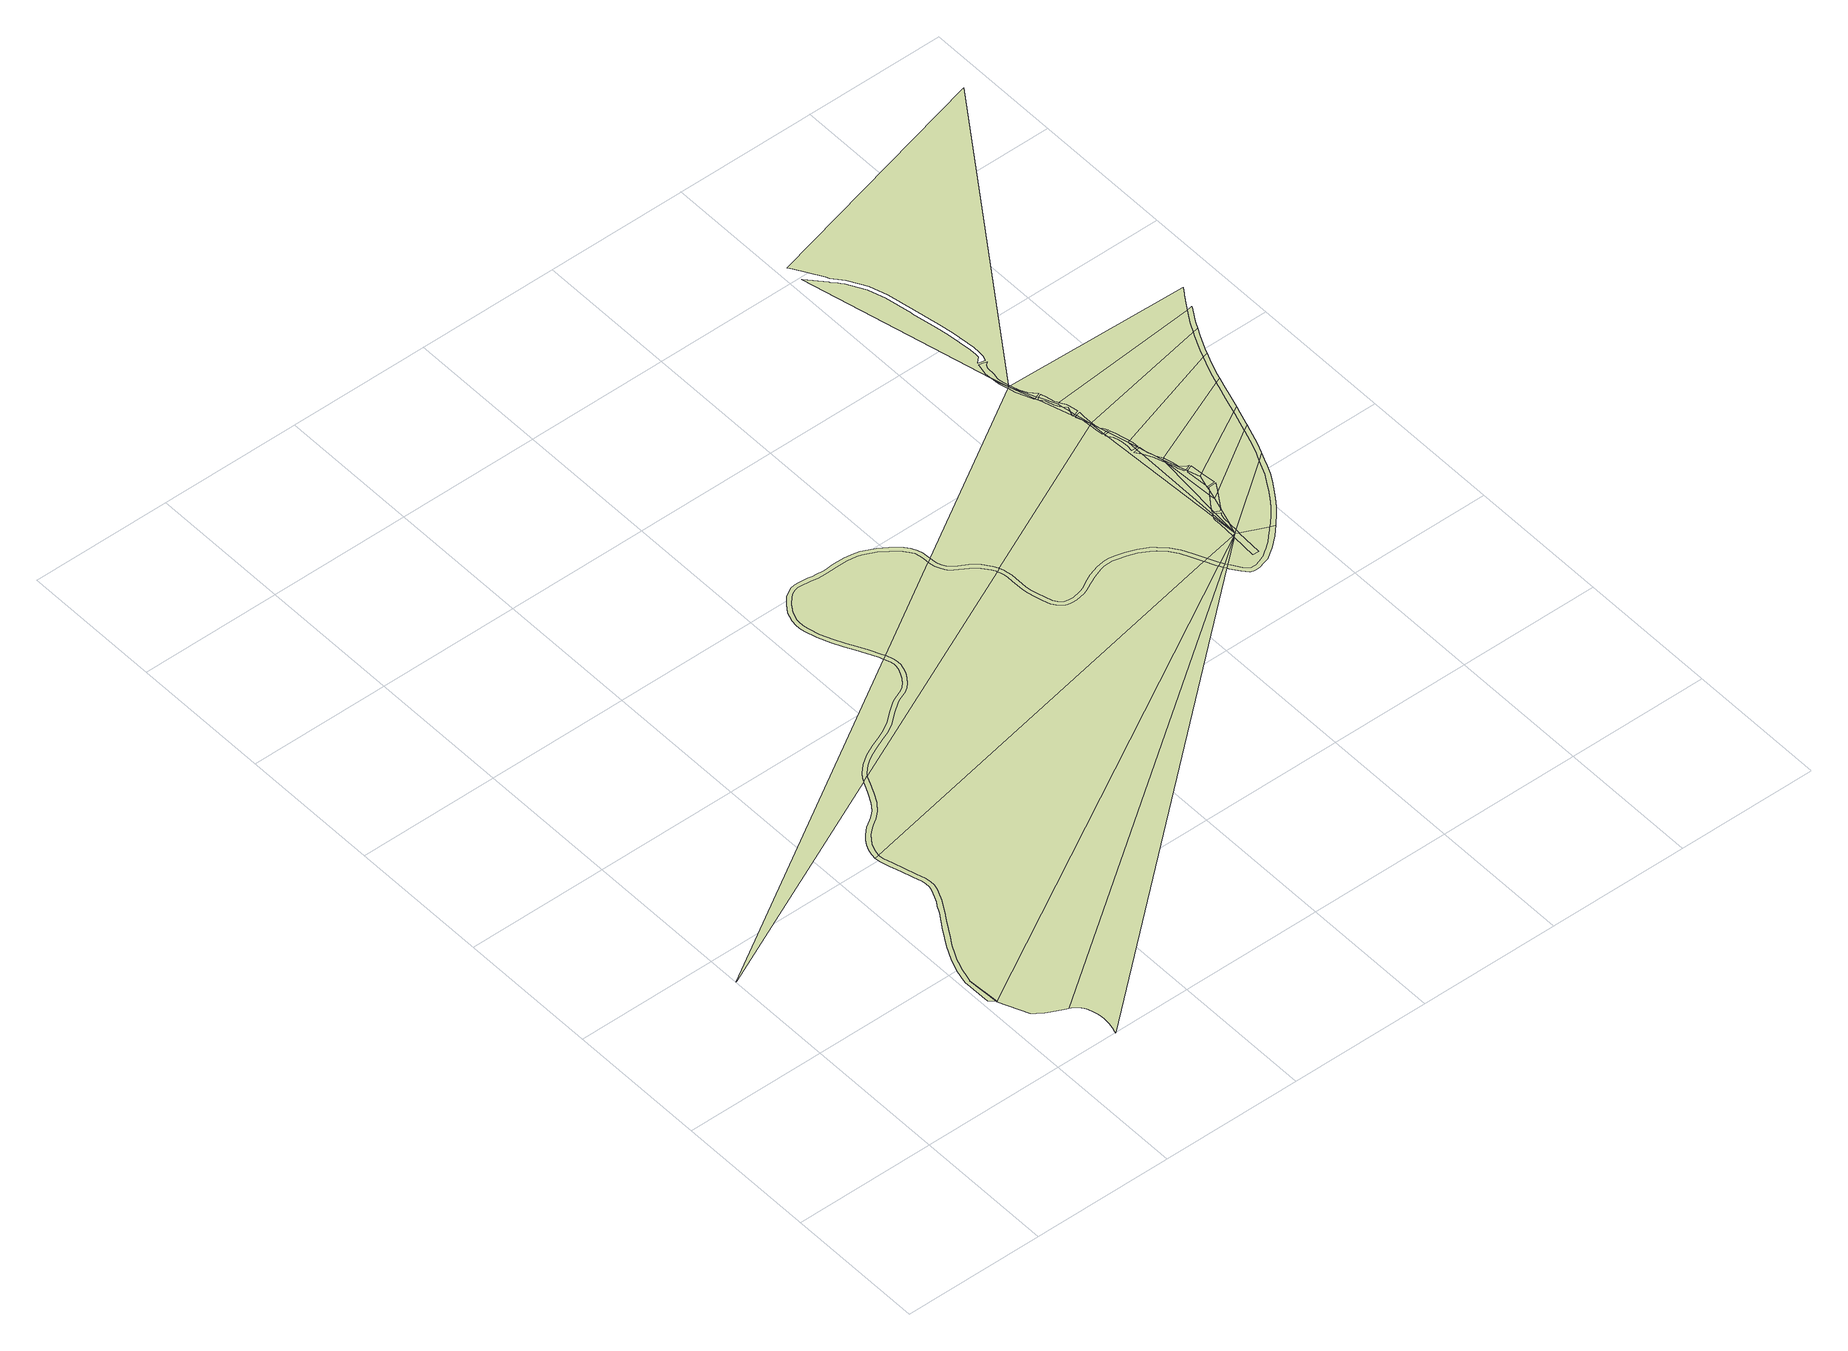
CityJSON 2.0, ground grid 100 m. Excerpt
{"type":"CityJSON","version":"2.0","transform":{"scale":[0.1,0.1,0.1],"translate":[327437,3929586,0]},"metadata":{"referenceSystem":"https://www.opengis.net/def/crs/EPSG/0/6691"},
"CityObjects":{
"landuse1":{"type":"LandUse","attributes":{"class":"203","LandUseDetailAttribute.orgLandUse":"10400","LandUseDetailAttribute.prefecture":"14","LandUseDetailAttribute.city":"14150","LandUseDetailAttribute.note":"都道府県","LandUseDetailAttribute.surveyYear":2015},"geometry":[{"type":"MultiSurface","lod":"1","boundaries":[[[0,1,2,3]]]}]},
"landuse2":{"type":"LandUse","attributes":{"class":"215","LandUseDetailAttribute.orgLandUse":"30308","LandUseDetailAttribute.prefecture":"14","LandUseDetailAttribute.city":"14150","LandUseDetailAttribute.note":"都道府県","LandUseDetailAttribute.surveyYear":2015},"geometry":[{"type":"MultiSurface","lod":"1","boundaries":[[[4,5,6,7,8,9,10,11,12,13,14,15,16,17,18,19,20,21,22,23,24,25,26,27,28,29,30,31,32,33,34,35,36,37,38,39,40,41,42,43,44,45,46,47,48,49,50,51,52,1,0]]]}]},
"landuse3":{"type":"LandUse","attributes":{"class":"203","LandUseDetailAttribute.orgLandUse":"10400","LandUseDetailAttribute.prefecture":"14","LandUseDetailAttribute.city":"14150","LandUseDetailAttribute.note":"都道府県","LandUseDetailAttribute.surveyYear":2015},"geometry":[{"type":"MultiSurface","lod":"1","boundaries":[[[53,54,55,56,57,58,59,60,61,62,63,64,65,66,67,68,69,70,71,72,73,74,75,76]]]}]},
"landuse4":{"type":"LandUse","attributes":{"class":"215","LandUseDetailAttribute.orgLandUse":"30308","LandUseDetailAttribute.prefecture":"14","LandUseDetailAttribute.city":"14150","LandUseDetailAttribute.note":"都道府県","LandUseDetailAttribute.surveyYear":2015},"geometry":[{"type":"MultiSurface","lod":"1","boundaries":[[[77,78,79,80,81,82,83,84,85,86,87,88,89,90,76,91,92,93,94,95,96,97,98,99,100,101,102,28,27]]]}]},
"landuse5":{"type":"LandUse","attributes":{"class":"215","LandUseDetailAttribute.orgLandUse":"30308","LandUseDetailAttribute.prefecture":"14","LandUseDetailAttribute.city":"14150","LandUseDetailAttribute.note":"都道府県","LandUseDetailAttribute.surveyYear":2015},"geometry":[{"type":"MultiSurface","lod":"1","boundaries":[[[103,104,105,106,107,108,109,110,111,112,113,114,115,116,117,118,119,120,121,122,123,73,72,71,70,69,68,67,66,65,64,63,62,61,60,59,58,57,56,55,54,53,76,90]]]}]},
"landuse6":{"type":"LandUse","attributes":{"class":"203","LandUseDetailAttribute.orgLandUse":"10400","LandUseDetailAttribute.prefecture":"14","LandUseDetailAttribute.city":"14150","LandUseDetailAttribute.note":"都道府県","LandUseDetailAttribute.surveyYear":2015},"geometry":[{"type":"MultiSurface","lod":"1","boundaries":[[[124,3,125,126,127,128,129,130,131,132,133,134]]]}]},
"landuse7":{"type":"LandUse","attributes":{"class":"203","LandUseDetailAttribute.orgLandUse":"10400","LandUseDetailAttribute.prefecture":"14","LandUseDetailAttribute.city":"14150","LandUseDetailAttribute.note":"都道府県","LandUseDetailAttribute.surveyYear":2015},"geometry":[{"type":"MultiSurface","lod":"1","boundaries":[[[135,136,27,26,25,24,23,22,21,20,19,18,17,16,15,14,13,12,11,10,9,8,7,6,5,4,0,3,124]]]}]},
"landuse8":{"type":"LandUse","attributes":{"class":"203","LandUseDetailAttribute.orgLandUse":"10400","LandUseDetailAttribute.prefecture":"14","LandUseDetailAttribute.city":"14150","LandUseDetailAttribute.note":"都道府県","LandUseDetailAttribute.surveyYear":2015},"geometry":[{"type":"MultiSurface","lod":"1","boundaries":[[[134,133,137,138,139,140,141,142,143,144,145,146,147,148,149,150,151,152,153]]]}]},
"landuse9":{"type":"LandUse","attributes":{"class":"203","LandUseDetailAttribute.orgLandUse":"10400","LandUseDetailAttribute.prefecture":"14","LandUseDetailAttribute.city":"14150","LandUseDetailAttribute.note":"都道府県","LandUseDetailAttribute.surveyYear":2015},"geometry":[{"type":"MultiSurface","lod":"1","boundaries":[[[154,155,156,157,158,159,160,161,162,163,164,165,123,122,121,120,119,118,117,116,115,114,113,112,111,110,109,108,107,106,105,104,103,90,166]]]}]},
"landuse10":{"type":"LandUse","attributes":{"class":"203","LandUseDetailAttribute.orgLandUse":"10400","LandUseDetailAttribute.prefecture":"14","LandUseDetailAttribute.city":"14150","LandUseDetailAttribute.note":"都道府県","LandUseDetailAttribute.surveyYear":2015},"geometry":[{"type":"MultiSurface","lod":"1","boundaries":[[[167,168,169,170,171,172,173,174,175,176,177,178,179,180,181,182,183,184,185,186,187,188,189,190,191,192,193,194,195,196,197,166,90,89,88,87,86,85,84,83,82,81,80,79,78,77,27,136]]]}]},
"landuse11":{"type":"LandUse","attributes":{"class":"203","LandUseDetailAttribute.orgLandUse":"10400","LandUseDetailAttribute.prefecture":"14","LandUseDetailAttribute.city":"14150","LandUseDetailAttribute.note":"都道府県","LandUseDetailAttribute.surveyYear":2015},"geometry":[{"type":"MultiSurface","lod":"1","boundaries":[[[198,199,200,201,202,203,204,205,206,207,208,209,210,211,212,213,214,215,216,217,218,219,220,221,222,223,224,225,226,227,228,229,230,123,165]]]}]},
"landuse12":{"type":"LandUse","attributes":{"class":"215","LandUseDetailAttribute.orgLandUse":"30308","LandUseDetailAttribute.prefecture":"14","LandUseDetailAttribute.city":"14150","LandUseDetailAttribute.note":"都道府県","LandUseDetailAttribute.surveyYear":2015},"geometry":[{"type":"MultiSurface","lod":"1","boundaries":[[[231,232,233,234,235,236,237,238,239,240,241,242,243,244,245,246,247,248,249,250,251,252,253,254,255,256,257,258,259,260,261,262,263,73,123,230,229,228,227,226,225,224,223,222,221,220,219,218,217,216,215,214,213,212,211,210,209,208,207,206,205,204,203,202,201,200,199,198,165,264]]]}]},
"landuse13":{"type":"LandUse","attributes":{"class":"215","LandUseDetailAttribute.orgLandUse":"30308","LandUseDetailAttribute.prefecture":"14","LandUseDetailAttribute.city":"14150","LandUseDetailAttribute.note":"都道府県","LandUseDetailAttribute.surveyYear":2015},"geometry":[{"type":"MultiSurface","lod":"1","boundaries":[[[265,266,267,268,269,270,271,272,273,274,275,264,165,164,163,162,161,160,159,158,157,156,155,154,166,276]]]}]},
"landuse14":{"type":"LandUse","attributes":{"class":"215","LandUseDetailAttribute.orgLandUse":"30308","LandUseDetailAttribute.prefecture":"14","LandUseDetailAttribute.city":"14150","LandUseDetailAttribute.note":"都道府県","LandUseDetailAttribute.surveyYear":2015},"geometry":[{"type":"MultiSurface","lod":"1","boundaries":[[[277,278,279,280,281,282,283,284,285,286,287,288,289,290,291,292,293,294,295,296,297,298,299,300,301,302,303,304,305,306,307,276,166,197,196,195,194,193,192,191,190,189,188,187,186,185,184,183,182,181,180,179,178,177,176,175,174,173,172,171,170,169,168,167,136,308]]]}]},
"landuse15":{"type":"LandUse","attributes":{"class":"203","LandUseDetailAttribute.orgLandUse":"10400","LandUseDetailAttribute.prefecture":"14","LandUseDetailAttribute.city":"14150","LandUseDetailAttribute.note":"都道府県","LandUseDetailAttribute.surveyYear":2015},"geometry":[{"type":"MultiSurface","lod":"1","boundaries":[[[309,310,311,312,313,276,307,306,305,304,303,302,301,300,299,298,297,296,295,294,293,292,291,290,289,288,287,286,285,284,283,282,281,280,279,278,277,308,314,315,316,317,318,319,320,321,322]]]}]},
"landuse16":{"type":"LandUse","attributes":{"class":"203","LandUseDetailAttribute.orgLandUse":"10400","LandUseDetailAttribute.prefecture":"14","LandUseDetailAttribute.city":"14150","LandUseDetailAttribute.note":"都道府県","LandUseDetailAttribute.surveyYear":2015},"geometry":[{"type":"MultiSurface","lod":"1","boundaries":[[[323,324,325,326,264,275,274,273,272,271,270,269,268,267,266,265,276,313,327,328,329,330,331,332,333,334,335,336,337]]]}]},
"landuse17":{"type":"LandUse","attributes":{"class":"215","LandUseDetailAttribute.orgLandUse":"30308","LandUseDetailAttribute.prefecture":"14","LandUseDetailAttribute.city":"14150","LandUseDetailAttribute.note":"都道府県","LandUseDetailAttribute.surveyYear":2015},"geometry":[{"type":"MultiSurface","lod":"1","boundaries":[[[338,308,136,135,124,339]]]}]},
"landuse18":{"type":"LandUse","attributes":{"class":"215","LandUseDetailAttribute.orgLandUse":"30308","LandUseDetailAttribute.prefecture":"14","LandUseDetailAttribute.city":"14150","LandUseDetailAttribute.note":"都道府県","LandUseDetailAttribute.surveyYear":2015},"geometry":[{"type":"MultiSurface","lod":"1","boundaries":[[[339,124,134,340]]]}]},
"landuse19":{"type":"LandUse","attributes":{"class":"215","LandUseDetailAttribute.orgLandUse":"30308","LandUseDetailAttribute.prefecture":"14","LandUseDetailAttribute.city":"14150","LandUseDetailAttribute.note":"都道府県","LandUseDetailAttribute.surveyYear":2015},"geometry":[{"type":"MultiSurface","lod":"1","boundaries":[[[340,134,153,341]]]}]},
"landuse20":{"type":"LandUse","attributes":{"class":"203","LandUseDetailAttribute.orgLandUse":"10400","LandUseDetailAttribute.prefecture":"14","LandUseDetailAttribute.city":"14150","LandUseDetailAttribute.note":"都道府県","LandUseDetailAttribute.surveyYear":2015},"geometry":[{"type":"MultiSurface","lod":"1","boundaries":[[[314,308,338,339,342]]]}]},
"landuse21":{"type":"LandUse","attributes":{"class":"203","LandUseDetailAttribute.orgLandUse":"10400","LandUseDetailAttribute.prefecture":"14","LandUseDetailAttribute.city":"14150","LandUseDetailAttribute.note":"都道府県","LandUseDetailAttribute.surveyYear":2015},"geometry":[{"type":"MultiSurface","lod":"1","boundaries":[[[342,339,340,343]]]}]},
"landuse22":{"type":"LandUse","attributes":{"class":"203","LandUseDetailAttribute.orgLandUse":"10400","LandUseDetailAttribute.prefecture":"14","LandUseDetailAttribute.city":"14150","LandUseDetailAttribute.note":"都道府県","LandUseDetailAttribute.surveyYear":2015},"geometry":[{"type":"MultiSurface","lod":"1","boundaries":[[[343,340,341,344]]]}]},
"landuse23":{"type":"LandUse","attributes":{"class":"215","LandUseDetailAttribute.orgLandUse":"30308","LandUseDetailAttribute.prefecture":"14","LandUseDetailAttribute.city":"14150","LandUseDetailAttribute.note":"都道府県","LandUseDetailAttribute.surveyYear":2015},"geometry":[{"type":"MultiSurface","lod":"1","boundaries":[[[345,346,347,348,349,350,351,352,353,354,355,356,357,358,359,360,341,153,361,362,363,364,365,366,367,368,369,370,371,372,373,374,375]]]}]},
"landuse24":{"type":"LandUse","attributes":{"class":"203","LandUseDetailAttribute.orgLandUse":"10400","LandUseDetailAttribute.prefecture":"14","LandUseDetailAttribute.city":"14150","LandUseDetailAttribute.note":"都道府県","LandUseDetailAttribute.surveyYear":2015},"geometry":[{"type":"MultiSurface","lod":"1","boundaries":[[[376,377,378,344,341,360,359,358,357,356,355,354,353,352,351,350,349,348,347,346,345]]]}]},
"landuse25":{"type":"LandUse","attributes":{"class":"204","LandUseDetailAttribute.orgLandUse":"10500","LandUseDetailAttribute.prefecture":"14","LandUseDetailAttribute.city":"14150","LandUseDetailAttribute.note":"都道府県","LandUseDetailAttribute.surveyYear":2015},"geometry":[{"type":"MultiSurface","lod":"1","boundaries":[[[379,344,378,377,376]]]}]},
"landuse26":{"type":"LandUse","attributes":{"class":"204","LandUseDetailAttribute.orgLandUse":"10500","LandUseDetailAttribute.prefecture":"14","LandUseDetailAttribute.city":"14150","LandUseDetailAttribute.note":"都道府県","LandUseDetailAttribute.surveyYear":2015},"geometry":[{"type":"MultiSurface","lod":"1","boundaries":[[[379,343,344]]]}]},
"landuse27":{"type":"LandUse","attributes":{"class":"204","LandUseDetailAttribute.orgLandUse":"10500","LandUseDetailAttribute.prefecture":"14","LandUseDetailAttribute.city":"14150","LandUseDetailAttribute.note":"都道府県","LandUseDetailAttribute.surveyYear":2015},"geometry":[{"type":"MultiSurface","lod":"1","boundaries":[[[379,342,343]]]}]},
"landuse28":{"type":"LandUse","attributes":{"class":"204","LandUseDetailAttribute.orgLandUse":"10500","LandUseDetailAttribute.prefecture":"14","LandUseDetailAttribute.city":"14150","LandUseDetailAttribute.note":"都道府県","LandUseDetailAttribute.surveyYear":2015},"geometry":[{"type":"MultiSurface","lod":"1","boundaries":[[[379,314,342]]]}]},
"landuse29":{"type":"LandUse","attributes":{"class":"204","LandUseDetailAttribute.orgLandUse":"10500","LandUseDetailAttribute.prefecture":"14","LandUseDetailAttribute.city":"14150","LandUseDetailAttribute.note":"都道府県","LandUseDetailAttribute.surveyYear":2015},"geometry":[{"type":"MultiSurface","lod":"1","boundaries":[[[380,379,376]]]}]},
"landuse30":{"type":"LandUse","attributes":{"class":"204","LandUseDetailAttribute.orgLandUse":"10500","LandUseDetailAttribute.prefecture":"14","LandUseDetailAttribute.city":"14150","LandUseDetailAttribute.note":"都道府県","LandUseDetailAttribute.surveyYear":2015},"geometry":[{"type":"MultiSurface","lod":"1","boundaries":[[[379,318,317,316,315,314]]]}]},
"landuse31":{"type":"LandUse","attributes":{"class":"204","LandUseDetailAttribute.orgLandUse":"10500","LandUseDetailAttribute.prefecture":"14","LandUseDetailAttribute.city":"14150","LandUseDetailAttribute.note":"都道府県","LandUseDetailAttribute.surveyYear":2015},"geometry":[{"type":"MultiSurface","lod":"1","boundaries":[[[381,379,380]]]}]},
"landuse32":{"type":"LandUse","attributes":{"class":"204","LandUseDetailAttribute.orgLandUse":"10500","LandUseDetailAttribute.prefecture":"14","LandUseDetailAttribute.city":"14150","LandUseDetailAttribute.note":"都道府県","LandUseDetailAttribute.surveyYear":2015},"geometry":[{"type":"MultiSurface","lod":"1","boundaries":[[[382,318,379]]]}]},
"landuse33":{"type":"LandUse","attributes":{"class":"204","LandUseDetailAttribute.orgLandUse":"10500","LandUseDetailAttribute.prefecture":"14","LandUseDetailAttribute.city":"14150","LandUseDetailAttribute.note":"都道府県","LandUseDetailAttribute.surveyYear":2015},"geometry":[{"type":"MultiSurface","lod":"1","boundaries":[[[383,382,379,384]]]}]},
"landuse34":{"type":"LandUse","attributes":{"class":"204","LandUseDetailAttribute.orgLandUse":"10500","LandUseDetailAttribute.prefecture":"14","LandUseDetailAttribute.city":"14150","LandUseDetailAttribute.note":"都道府県","LandUseDetailAttribute.surveyYear":2015},"geometry":[{"type":"MultiSurface","lod":"1","boundaries":[[[385,386,387,388,384,379,381]]]}]},
"landuse35":{"type":"LandUse","attributes":{"class":"204","LandUseDetailAttribute.orgLandUse":"10500","LandUseDetailAttribute.prefecture":"14","LandUseDetailAttribute.city":"14150","LandUseDetailAttribute.note":"都道府県","LandUseDetailAttribute.surveyYear":2015},"geometry":[{"type":"MultiSurface","lod":"1","boundaries":[[[389,390,391]]]}]},
"landuse36":{"type":"LandUse","attributes":{"class":"203","LandUseDetailAttribute.orgLandUse":"10400","LandUseDetailAttribute.prefecture":"14","LandUseDetailAttribute.city":"14150","LandUseDetailAttribute.note":"都道府県","LandUseDetailAttribute.surveyYear":2015},"geometry":[{"type":"MultiSurface","lod":"1","boundaries":[[[392,393,391,384,388,387,386,385,381,394]]]}]},
"landuse37":{"type":"LandUse","attributes":{"class":"204","LandUseDetailAttribute.orgLandUse":"10500","LandUseDetailAttribute.prefecture":"14","LandUseDetailAttribute.city":"14150","LandUseDetailAttribute.note":"都道府県","LandUseDetailAttribute.surveyYear":2015},"geometry":[{"type":"MultiSurface","lod":"1","boundaries":[[[395,396,397,398,389,391,393,392,394,399]]]}]},
"landuse38":{"type":"LandUse","attributes":{"class":"203","LandUseDetailAttribute.orgLandUse":"10400","LandUseDetailAttribute.prefecture":"14","LandUseDetailAttribute.city":"14150","LandUseDetailAttribute.note":"都道府県","LandUseDetailAttribute.surveyYear":2015},"geometry":[{"type":"MultiSurface","lod":"1","boundaries":[[[400,401,402,403,404,405,406,319,318,382,407,408,409,410]]]}]},
"landuse39":{"type":"LandUse","attributes":{"class":"204","LandUseDetailAttribute.orgLandUse":"10500","LandUseDetailAttribute.prefecture":"14","LandUseDetailAttribute.city":"14150","LandUseDetailAttribute.note":"都道府県","LandUseDetailAttribute.surveyYear":2015},"geometry":[{"type":"MultiSurface","lod":"1","boundaries":[[[411,412,399,394]]]}]},
"landuse40":{"type":"LandUse","attributes":{"class":"203","LandUseDetailAttribute.orgLandUse":"10400","LandUseDetailAttribute.prefecture":"14","LandUseDetailAttribute.city":"14150","LandUseDetailAttribute.note":"都道府県","LandUseDetailAttribute.surveyYear":2015},"geometry":[{"type":"MultiSurface","lod":"1","boundaries":[[[413,414,407,382,383,384,391,390,389,415]]]}]},
"landuse41":{"type":"LandUse","attributes":{"class":"203","LandUseDetailAttribute.orgLandUse":"10400","LandUseDetailAttribute.prefecture":"14","LandUseDetailAttribute.city":"14150","LandUseDetailAttribute.note":"都道府県","LandUseDetailAttribute.surveyYear":2015},"geometry":[{"type":"MultiSurface","lod":"1","boundaries":[[[416,417,415,389,398,397,396,395,418]]]}]},
"landuse42":{"type":"LandUse","attributes":{"class":"204","LandUseDetailAttribute.orgLandUse":"10500","LandUseDetailAttribute.prefecture":"14","LandUseDetailAttribute.city":"14150","LandUseDetailAttribute.note":"都道府県","LandUseDetailAttribute.surveyYear":2015},"geometry":[{"type":"MultiSurface","lod":"1","boundaries":[[[419,395,399]]]}]},
"landuse43":{"type":"LandUse","attributes":{"class":"204","LandUseDetailAttribute.orgLandUse":"10500","LandUseDetailAttribute.prefecture":"14","LandUseDetailAttribute.city":"14150","LandUseDetailAttribute.note":"都道府県","LandUseDetailAttribute.surveyYear":2015},"geometry":[{"type":"MultiSurface","lod":"1","boundaries":[[[420,421,419,399,412]]]}]},
"landuse44":{"type":"LandUse","attributes":{"class":"203","LandUseDetailAttribute.orgLandUse":"10400","LandUseDetailAttribute.prefecture":"14","LandUseDetailAttribute.city":"14150","LandUseDetailAttribute.note":"都道府県","LandUseDetailAttribute.surveyYear":2015},"geometry":[{"type":"MultiSurface","lod":"1","boundaries":[[[422,423,424,425,426,418,395,419,427,428,429,430]]]}]},
"landuse45":{"type":"LandUse","attributes":{"class":"204","LandUseDetailAttribute.orgLandUse":"10500","LandUseDetailAttribute.prefecture":"14","LandUseDetailAttribute.city":"14150","LandUseDetailAttribute.note":"都道府県","LandUseDetailAttribute.surveyYear":2015},"geometry":[{"type":"MultiSurface","lod":"1","boundaries":[[[409,408,407]]]}]},
"landuse46":{"type":"LandUse","attributes":{"class":"204","LandUseDetailAttribute.orgLandUse":"10500","LandUseDetailAttribute.prefecture":"14","LandUseDetailAttribute.city":"14150","LandUseDetailAttribute.note":"都道府県","LandUseDetailAttribute.surveyYear":2015},"geometry":[{"type":"MultiSurface","lod":"1","boundaries":[[[321,320,319]]]}]},
"landuse47":{"type":"LandUse","attributes":{"class":"204","LandUseDetailAttribute.orgLandUse":"10500","LandUseDetailAttribute.prefecture":"14","LandUseDetailAttribute.city":"14150","LandUseDetailAttribute.note":"都道府県","LandUseDetailAttribute.surveyYear":2015},"geometry":[{"type":"MultiSurface","lod":"1","boundaries":[[[429,428,427,431]]]}]},
"landuse48":{"type":"LandUse","attributes":{"class":"204","LandUseDetailAttribute.orgLandUse":"10500","LandUseDetailAttribute.prefecture":"14","LandUseDetailAttribute.city":"14150","LandUseDetailAttribute.note":"都道府県","LandUseDetailAttribute.surveyYear":2015},"geometry":[{"type":"MultiSurface","lod":"1","boundaries":[[[432,409,407,414,413,415,433,434,435,436]]]}]},
"landuse49":{"type":"LandUse","attributes":{"class":"204","LandUseDetailAttribute.orgLandUse":"10500","LandUseDetailAttribute.prefecture":"14","LandUseDetailAttribute.city":"14150","LandUseDetailAttribute.note":"都道府県","LandUseDetailAttribute.surveyYear":2015},"geometry":[{"type":"MultiSurface","lod":"1","boundaries":[[[437,321,319,406,405,404,403,402,401,400,410,438]]]}]},
"landuse50":{"type":"LandUse","attributes":{"class":"204","LandUseDetailAttribute.orgLandUse":"10500","LandUseDetailAttribute.prefecture":"14","LandUseDetailAttribute.city":"14150","LandUseDetailAttribute.note":"都道府県","LandUseDetailAttribute.surveyYear":2015},"geometry":[{"type":"MultiSurface","lod":"1","boundaries":[[[433,415,417,416,418]]]}]},
"landuse51":{"type":"LandUse","attributes":{"class":"204","LandUseDetailAttribute.orgLandUse":"10500","LandUseDetailAttribute.prefecture":"14","LandUseDetailAttribute.city":"14150","LandUseDetailAttribute.note":"都道府県","LandUseDetailAttribute.surveyYear":2015},"geometry":[{"type":"MultiSurface","lod":"1","boundaries":[[[439,440,441,442,431,427]]]}]},
"landuse52":{"type":"LandUse","attributes":{"class":"203","LandUseDetailAttribute.orgLandUse":"10400","LandUseDetailAttribute.prefecture":"14","LandUseDetailAttribute.city":"14150","LandUseDetailAttribute.note":"都道府県","LandUseDetailAttribute.surveyYear":2015},"geometry":[{"type":"MultiSurface","lod":"1","boundaries":[[[443,410,409,432]]]}]},
"landuse53":{"type":"LandUse","attributes":{"class":"204","LandUseDetailAttribute.orgLandUse":"10500","LandUseDetailAttribute.prefecture":"14","LandUseDetailAttribute.city":"14150","LandUseDetailAttribute.note":"都道府県","LandUseDetailAttribute.surveyYear":2015},"geometry":[{"type":"MultiSurface","lod":"1","boundaries":[[[444,313,312,311,310,309,322]]]}]},
"landuse54":{"type":"LandUse","attributes":{"class":"204","LandUseDetailAttribute.orgLandUse":"10500","LandUseDetailAttribute.prefecture":"14","LandUseDetailAttribute.city":"14150","LandUseDetailAttribute.note":"都道府県","LandUseDetailAttribute.surveyYear":2015},"geometry":[{"type":"MultiSurface","lod":"1","boundaries":[[[433,418,426,425,424,423,422,430]]]}]},
"landuse55":{"type":"LandUse","attributes":{"class":"203","LandUseDetailAttribute.orgLandUse":"10400","LandUseDetailAttribute.prefecture":"14","LandUseDetailAttribute.city":"14150","LandUseDetailAttribute.note":"都道府県","LandUseDetailAttribute.surveyYear":2015},"geometry":[{"type":"MultiSurface","lod":"1","boundaries":[[[445,322,321,437]]]}]},
"landuse56":{"type":"LandUse","attributes":{"class":"203","LandUseDetailAttribute.orgLandUse":"10400","LandUseDetailAttribute.prefecture":"14","LandUseDetailAttribute.city":"14150","LandUseDetailAttribute.note":"都道府県","LandUseDetailAttribute.surveyYear":2015},"geometry":[{"type":"MultiSurface","lod":"1","boundaries":[[[436,435,434]]]}]},
"landuse57":{"type":"LandUse","attributes":{"class":"204","LandUseDetailAttribute.orgLandUse":"10500","LandUseDetailAttribute.prefecture":"14","LandUseDetailAttribute.city":"14150","LandUseDetailAttribute.note":"都道府県","LandUseDetailAttribute.surveyYear":2015},"geometry":[{"type":"MultiSurface","lod":"1","boundaries":[[[446,326,325,324,323,337]]]}]},
"landuse58":{"type":"LandUse","attributes":{"class":"204","LandUseDetailAttribute.orgLandUse":"10500","LandUseDetailAttribute.prefecture":"14","LandUseDetailAttribute.city":"14150","LandUseDetailAttribute.note":"都道府県","LandUseDetailAttribute.surveyYear":2015},"geometry":[{"type":"MultiSurface","lod":"1","boundaries":[[[447,448,432,436]]]}]},
"landuse59":{"type":"LandUse","attributes":{"class":"204","LandUseDetailAttribute.orgLandUse":"10500","LandUseDetailAttribute.prefecture":"14","LandUseDetailAttribute.city":"14150","LandUseDetailAttribute.note":"都道府県","LandUseDetailAttribute.surveyYear":2015},"geometry":[{"type":"MultiSurface","lod":"1","boundaries":[[[449,450,326,446]]]}]},
"landuse60":{"type":"LandUse","attributes":{"class":"204","LandUseDetailAttribute.orgLandUse":"10500","LandUseDetailAttribute.prefecture":"14","LandUseDetailAttribute.city":"14150","LandUseDetailAttribute.note":"都道府県","LandUseDetailAttribute.surveyYear":2015},"geometry":[{"type":"MultiSurface","lod":"1","boundaries":[[[451,452,434,433,453]]]}]},
"landuse61":{"type":"LandUse","attributes":{"class":"203","LandUseDetailAttribute.orgLandUse":"10400","LandUseDetailAttribute.prefecture":"14","LandUseDetailAttribute.city":"14150","LandUseDetailAttribute.note":"都道府県","LandUseDetailAttribute.surveyYear":2015},"geometry":[{"type":"MultiSurface","lod":"1","boundaries":[[[454,455,456,457,458,459,460,461,462,380,376,345]]]}]},
"landuse62":{"type":"LandUse","attributes":{"class":"204","LandUseDetailAttribute.orgLandUse":"10500","LandUseDetailAttribute.prefecture":"14","LandUseDetailAttribute.city":"14150","LandUseDetailAttribute.note":"都道府県","LandUseDetailAttribute.surveyYear":2015},"geometry":[{"type":"MultiSurface","lod":"1","boundaries":[[[438,410,443]]]}]},
"landuse63":{"type":"LandUse","attributes":{"class":"204","LandUseDetailAttribute.orgLandUse":"10500","LandUseDetailAttribute.prefecture":"14","LandUseDetailAttribute.city":"14150","LandUseDetailAttribute.note":"都道府県","LandUseDetailAttribute.surveyYear":2015},"geometry":[{"type":"MultiSurface","lod":"1","boundaries":[[[336,335,334]]]}]},
"landuse64":{"type":"LandUse","attributes":{"class":"204","LandUseDetailAttribute.orgLandUse":"10500","LandUseDetailAttribute.prefecture":"14","LandUseDetailAttribute.city":"14150","LandUseDetailAttribute.note":"都道府県","LandUseDetailAttribute.surveyYear":2015},"geometry":[{"type":"MultiSurface","lod":"1","boundaries":[[[463,464,465,466,438,443]]]}]},
"landuse65":{"type":"LandUse","attributes":{"class":"204","LandUseDetailAttribute.orgLandUse":"10500","LandUseDetailAttribute.prefecture":"14","LandUseDetailAttribute.city":"14150","LandUseDetailAttribute.note":"都道府県","LandUseDetailAttribute.surveyYear":2015},"geometry":[{"type":"MultiSurface","lod":"1","boundaries":[[[467,468,449,446]]]}]},
"landuse66":{"type":"LandUse","attributes":{"class":"204","LandUseDetailAttribute.orgLandUse":"10500","LandUseDetailAttribute.prefecture":"14","LandUseDetailAttribute.city":"14150","LandUseDetailAttribute.note":"都道府県","LandUseDetailAttribute.surveyYear":2015},"geometry":[{"type":"MultiSurface","lod":"1","boundaries":[[[330,329,328,327,313,444]]]}]},
"landuse67":{"type":"LandUse","attributes":{"class":"204","LandUseDetailAttribute.orgLandUse":"10500","LandUseDetailAttribute.prefecture":"14","LandUseDetailAttribute.city":"14150","LandUseDetailAttribute.note":"都道府県","LandUseDetailAttribute.surveyYear":2015},"geometry":[{"type":"MultiSurface","lod":"1","boundaries":[[[333,332,331]]]}]},
"landuse68":{"type":"LandUse","attributes":{"class":"204","LandUseDetailAttribute.orgLandUse":"10500","LandUseDetailAttribute.prefecture":"14","LandUseDetailAttribute.city":"14150","LandUseDetailAttribute.note":"都道府県","LandUseDetailAttribute.surveyYear":2015},"geometry":[{"type":"MultiSurface","lod":"1","boundaries":[[[444,322,445]]]}]},
"landuse69":{"type":"LandUse","attributes":{"class":"204","LandUseDetailAttribute.orgLandUse":"10500","LandUseDetailAttribute.prefecture":"14","LandUseDetailAttribute.city":"14150","LandUseDetailAttribute.note":"都道府県","LandUseDetailAttribute.surveyYear":2015},"geometry":[{"type":"MultiSurface","lod":"1","boundaries":[[[469,429,431,442]]]}]},
"landuse70":{"type":"LandUse","attributes":{"class":"204","LandUseDetailAttribute.orgLandUse":"10500","LandUseDetailAttribute.prefecture":"14","LandUseDetailAttribute.city":"14150","LandUseDetailAttribute.note":"都道府県","LandUseDetailAttribute.surveyYear":2015},"geometry":[{"type":"MultiSurface","lod":"1","boundaries":[[[470,446,471]]]}]},
"landuse71":{"type":"LandUse","attributes":{"class":"204","LandUseDetailAttribute.orgLandUse":"10500","LandUseDetailAttribute.prefecture":"14","LandUseDetailAttribute.city":"14150","LandUseDetailAttribute.note":"都道府県","LandUseDetailAttribute.surveyYear":2015},"geometry":[{"type":"MultiSurface","lod":"1","boundaries":[[[472,330,444]]]}]},
"landuse72":{"type":"LandUse","attributes":{"class":"204","LandUseDetailAttribute.orgLandUse":"10500","LandUseDetailAttribute.prefecture":"14","LandUseDetailAttribute.city":"14150","LandUseDetailAttribute.note":"都道府県","LandUseDetailAttribute.surveyYear":2015},"geometry":[{"type":"MultiSurface","lod":"1","boundaries":[[[446,337,473]]]}]},
"landuse73":{"type":"LandUse","attributes":{"class":"204","LandUseDetailAttribute.orgLandUse":"10500","LandUseDetailAttribute.prefecture":"14","LandUseDetailAttribute.city":"14150","LandUseDetailAttribute.note":"都道府県","LandUseDetailAttribute.surveyYear":2015},"geometry":[{"type":"MultiSurface","lod":"1","boundaries":[[[474,475,476,477,437,438,466]]]}]},
"landuse74":{"type":"LandUse","attributes":{"class":"203","LandUseDetailAttribute.orgLandUse":"10400","LandUseDetailAttribute.prefecture":"14","LandUseDetailAttribute.city":"14150","LandUseDetailAttribute.note":"都道府県","LandUseDetailAttribute.surveyYear":2015},"geometry":[{"type":"MultiSurface","lod":"1","boundaries":[[[478,479,480,334,333,481,482,483,484]]]}]},
"landuse75":{"type":"LandUse","attributes":{"class":"204","LandUseDetailAttribute.orgLandUse":"10500","LandUseDetailAttribute.prefecture":"14","LandUseDetailAttribute.city":"14150","LandUseDetailAttribute.note":"都道府県","LandUseDetailAttribute.surveyYear":2015},"geometry":[{"type":"MultiSurface","lod":"1","boundaries":[[[485,486,487,488,489,490,491,492,453,433,430]]]}]},
"landuse76":{"type":"LandUse","attributes":{"class":"203","LandUseDetailAttribute.orgLandUse":"10400","LandUseDetailAttribute.prefecture":"14","LandUseDetailAttribute.city":"14150","LandUseDetailAttribute.note":"都道府県","LandUseDetailAttribute.surveyYear":2015},"geometry":[{"type":"MultiSurface","lod":"1","boundaries":[[[473,337,336,493]]]}]},
"landuse77":{"type":"LandUse","attributes":{"class":"203","LandUseDetailAttribute.orgLandUse":"10400","LandUseDetailAttribute.prefecture":"14","LandUseDetailAttribute.city":"14150","LandUseDetailAttribute.note":"都道府県","LandUseDetailAttribute.surveyYear":2015},"geometry":[{"type":"MultiSurface","lod":"1","boundaries":[[[494,331,330,472]]]}]},
"landuse78":{"type":"LandUse","attributes":{"class":"204","LandUseDetailAttribute.orgLandUse":"10500","LandUseDetailAttribute.prefecture":"14","LandUseDetailAttribute.city":"14150","LandUseDetailAttribute.note":"都道府県","LandUseDetailAttribute.surveyYear":2015},"geometry":[{"type":"MultiSurface","lod":"1","boundaries":[[[495,496,497,498,499,500,501,444,445]]]}]},
"landuse79":{"type":"LandUse","attributes":{"class":"204","LandUseDetailAttribute.orgLandUse":"10500","LandUseDetailAttribute.prefecture":"14","LandUseDetailAttribute.city":"14150","LandUseDetailAttribute.note":"都道府県","LandUseDetailAttribute.surveyYear":2015},"geometry":[{"type":"MultiSurface","lod":"1","boundaries":[[[483,482,481,333,331,494]]]}]},
"landuse80":{"type":"LandUse","attributes":{"class":"204","LandUseDetailAttribute.orgLandUse":"10500","LandUseDetailAttribute.prefecture":"14","LandUseDetailAttribute.city":"14150","LandUseDetailAttribute.note":"都道府県","LandUseDetailAttribute.surveyYear":2015},"geometry":[{"type":"MultiSurface","lod":"1","boundaries":[[[493,336,334,480,479,478,484,502]]]}]},
"landuse81":{"type":"LandUse","attributes":{"class":"204","LandUseDetailAttribute.orgLandUse":"10500","LandUseDetailAttribute.prefecture":"14","LandUseDetailAttribute.city":"14150","LandUseDetailAttribute.note":"都道府県","LandUseDetailAttribute.surveyYear":2015},"geometry":[{"type":"MultiSurface","lod":"1","boundaries":[[[503,504,505,506,472,444,501]]]}]},
"landuse82":{"type":"LandUse","attributes":{"class":"204","LandUseDetailAttribute.orgLandUse":"10500","LandUseDetailAttribute.prefecture":"14","LandUseDetailAttribute.city":"14150","LandUseDetailAttribute.note":"都道府県","LandUseDetailAttribute.surveyYear":2015},"geometry":[{"type":"MultiSurface","lod":"1","boundaries":[[[446,473,507,508,509,510,471]]]}]},
"landuse83":{"type":"LandUse","attributes":{"class":"203","LandUseDetailAttribute.orgLandUse":"10400","LandUseDetailAttribute.prefecture":"14","LandUseDetailAttribute.city":"14150","LandUseDetailAttribute.note":"都道府県","LandUseDetailAttribute.surveyYear":2015},"geometry":[{"type":"MultiSurface","lod":"1","boundaries":[[[511,512,484,483]]]}]},
"landuse84":{"type":"LandUse","attributes":{"class":"204","LandUseDetailAttribute.orgLandUse":"10500","LandUseDetailAttribute.prefecture":"14","LandUseDetailAttribute.city":"14150","LandUseDetailAttribute.note":"都道府県","LandUseDetailAttribute.surveyYear":2015},"geometry":[{"type":"MultiSurface","lod":"1","boundaries":[[[513,514,515,516,517,518,519,520,521,522,523,524,525,526,467,446,470]]]}]},
"landuse85":{"type":"LandUse","attributes":{"class":"204","LandUseDetailAttribute.orgLandUse":"10500","LandUseDetailAttribute.prefecture":"14","LandUseDetailAttribute.city":"14150","LandUseDetailAttribute.note":"都道府県","LandUseDetailAttribute.surveyYear":2015},"geometry":[{"type":"MultiSurface","lod":"1","boundaries":[[[527,528,529,493,502,530]]]}]},
"landuse86":{"type":"LandUse","attributes":{"class":"204","LandUseDetailAttribute.orgLandUse":"10500","LandUseDetailAttribute.prefecture":"14","LandUseDetailAttribute.city":"14150","LandUseDetailAttribute.note":"都道府県","LandUseDetailAttribute.surveyYear":2015},"geometry":[{"type":"MultiSurface","lod":"1","boundaries":[[[531,532,533,534,535,536,530,502,484,512,511,483,494]]]}]},
"landuse87":{"type":"LandUse","attributes":{"class":"203","LandUseDetailAttribute.orgLandUse":"10400","LandUseDetailAttribute.prefecture":"14","LandUseDetailAttribute.city":"14150","LandUseDetailAttribute.note":"都道府県","LandUseDetailAttribute.surveyYear":2015},"geometry":[{"type":"MultiSurface","lod":"1","boundaries":[[[537,538,539,540,541,412,411,394,381,380,462]]]}]},
"landuse88":{"type":"LandUse","attributes":{"class":"215","LandUseDetailAttribute.orgLandUse":"30308","LandUseDetailAttribute.prefecture":"14","LandUseDetailAttribute.city":"14150","LandUseDetailAttribute.note":"都道府県","LandUseDetailAttribute.surveyYear":2015},"geometry":[{"type":"MultiSurface","lod":"1","boundaries":[[[542,543,544,545,546,547,548,549,550,551,462,461,460,459,458,457,456,455,454,345,375]]]}]},
"landuse89":{"type":"LandUse","attributes":{"class":"203","LandUseDetailAttribute.orgLandUse":"10400","LandUseDetailAttribute.prefecture":"14","LandUseDetailAttribute.city":"14150","LandUseDetailAttribute.note":"都道府県","LandUseDetailAttribute.surveyYear":2015},"geometry":[{"type":"MultiSurface","lod":"1","boundaries":[[[552,553,442,441,440,439,427,419,421,420,412,541]]]}]},
"landuse90":{"type":"LandUse","attributes":{"class":"203","LandUseDetailAttribute.orgLandUse":"10400","LandUseDetailAttribute.prefecture":"14","LandUseDetailAttribute.city":"14150","LandUseDetailAttribute.note":"都道府県","LandUseDetailAttribute.surveyYear":2015},"geometry":[{"type":"MultiSurface","lod":"1","boundaries":[[[554,555,556,453,492,491,490,489,488,487,486,485,430,429,469,442,553]]]}]},
"landuse91":{"type":"LandUse","attributes":{"class":"203","LandUseDetailAttribute.orgLandUse":"10400","LandUseDetailAttribute.prefecture":"14","LandUseDetailAttribute.city":"14150","LandUseDetailAttribute.note":"都道府県","LandUseDetailAttribute.surveyYear":2015},"geometry":[{"type":"MultiSurface","lod":"1","boundaries":[[[557,558,559,466,465,464,463,443,432,448,447,436,434,452,451,453,556]]]}]},
"landuse92":{"type":"LandUse","attributes":{"class":"215","LandUseDetailAttribute.orgLandUse":"30308","LandUseDetailAttribute.prefecture":"14","LandUseDetailAttribute.city":"14150","LandUseDetailAttribute.note":"都道府県","LandUseDetailAttribute.surveyYear":2015},"geometry":[{"type":"MultiSurface","lod":"1","boundaries":[[[560,561,562,563,541,540,539,538,537,462,551]]]}]},
"landuse93":{"type":"LandUse","attributes":{"class":"203","LandUseDetailAttribute.orgLandUse":"10400","LandUseDetailAttribute.prefecture":"14","LandUseDetailAttribute.city":"14150","LandUseDetailAttribute.note":"都道府県","LandUseDetailAttribute.surveyYear":2015},"geometry":[{"type":"MultiSurface","lod":"1","boundaries":[[[564,565,566,501,500,499,498,497,496,495,445,437,477,476,475,474,466,559]]]}]},
"landuse94":{"type":"LandUse","attributes":{"class":"215","LandUseDetailAttribute.orgLandUse":"30308","LandUseDetailAttribute.prefecture":"14","LandUseDetailAttribute.city":"14150","LandUseDetailAttribute.note":"都道府県","LandUseDetailAttribute.surveyYear":2015},"geometry":[{"type":"MultiSurface","lod":"1","boundaries":[[[567,568,569,553,552,541,563]]]}]},
"landuse95":{"type":"LandUse","attributes":{"class":"203","LandUseDetailAttribute.orgLandUse":"10400","LandUseDetailAttribute.prefecture":"14","LandUseDetailAttribute.city":"14150","LandUseDetailAttribute.note":"都道府県","LandUseDetailAttribute.surveyYear":2015},"geometry":[{"type":"MultiSurface","lod":"1","boundaries":[[[570,571,530,536,535,534,533,532,531,494,472,506,505,504,503,501,566]]]}]},
"landuse96":{"type":"LandUse","attributes":{"class":"203","LandUseDetailAttribute.orgLandUse":"10400","LandUseDetailAttribute.prefecture":"14","LandUseDetailAttribute.city":"14150","LandUseDetailAttribute.note":"都道府県","LandUseDetailAttribute.surveyYear":2015},"geometry":[{"type":"MultiSurface","lod":"1","boundaries":[[[471,510,509,508,507,473,493,529,528,527,530,571,572,573,574,575]]]}]},
"landuse97":{"type":"LandUse","attributes":{"class":"215","LandUseDetailAttribute.orgLandUse":"30308","LandUseDetailAttribute.prefecture":"14","LandUseDetailAttribute.city":"14150","LandUseDetailAttribute.note":"都道府県","LandUseDetailAttribute.surveyYear":2015},"geometry":[{"type":"MultiSurface","lod":"1","boundaries":[[[576,577,578,556,555,554,553,569]]]}]},
"landuse98":{"type":"LandUse","attributes":{"class":"215","LandUseDetailAttribute.orgLandUse":"30308","LandUseDetailAttribute.prefecture":"14","LandUseDetailAttribute.city":"14150","LandUseDetailAttribute.note":"都道府県","LandUseDetailAttribute.surveyYear":2015},"geometry":[{"type":"MultiSurface","lod":"1","boundaries":[[[579,580,581,559,558,557,556,578]]]}]},
"landuse99":{"type":"LandUse","attributes":{"class":"203","LandUseDetailAttribute.orgLandUse":"10400","LandUseDetailAttribute.prefecture":"14","LandUseDetailAttribute.city":"14150","LandUseDetailAttribute.note":"都道府県","LandUseDetailAttribute.surveyYear":2015},"geometry":[{"type":"MultiSurface","lod":"1","boundaries":[[[582,583,584,585,586,587,588,589,590,591,592,593,594,595,596,597,598,599,600,601,602,603,604,605,606,607,608,609,610,611,612,613,614,615,467,526,525,524,523,522,521,520,519,518,517,516,515,514,513,470]]]}]},
"landuse100":{"type":"LandUse","attributes":{"class":"215","LandUseDetailAttribute.orgLandUse":"30308","LandUseDetailAttribute.prefecture":"14","LandUseDetailAttribute.city":"14150","LandUseDetailAttribute.note":"都道府県","LandUseDetailAttribute.surveyYear":2015},"geometry":[{"type":"MultiSurface","lod":"1","boundaries":[[[616,617,618,566,565,564,559,581]]]}]},
"landuse101":{"type":"LandUse","attributes":{"class":"215","LandUseDetailAttribute.orgLandUse":"30308","LandUseDetailAttribute.prefecture":"14","LandUseDetailAttribute.city":"14150","LandUseDetailAttribute.note":"都道府県","LandUseDetailAttribute.surveyYear":2015},"geometry":[{"type":"MultiSurface","lod":"1","boundaries":[[[619,620,621,571,570,566,618]]]}]}
},
"vertices":[
[1068,888,0],[1077,653,0],[1078,652,0],[1079,652,0],
[1080,940,0],[1091,984,0],[1103,1020,0],[1114,1051,0],[1128,1083,0],[1150,1128,0],[1177,1181,0],[1210,1238,0],[1247,1299,0],[1285,1359,0],[1322,1417,0],[1352,1473,0],[1365,1491,0],[1372,1505,0],[1411,1593,0],[1421,1634,0],[1422,1671,0],[1418,1705,0],[1398,1774,0],[1374,1853,0],[1351,1930,0],[1332,1997,0],[1330,2028,0],[1330,2034,0],[1299,2028,0],[1302,1991,0],[1320,1921,0],[1344,1844,0],[1369,1766,0],[1388,1698,0],[1391,1669,0],[1390,1638,0],[1382,1602,0],[1342,1515,0],[1327,1492,0],[1324,1488,0],[1295,1433,0],[1258,1375,0],[1220,1315,0],[1184,1255,0],[1149,1196,0],[1122,1142,0],[1100,1097,0],[1085,1062,0],[1073,1030,0],[1061,992,0],[1049,947,0],[1037,894,0],[1039,691,0],
[1671,2588,0],[1692,2618,0],[1744,2670,0],[1811,2715,0],[1882,2751,0],[1952,2779,0],[2016,2806,0],[2077,2843,0],[2145,2899,0],[2217,2953,0],[2252,2970,0],[2312,2995,0],[2336,3010,0],[2361,3035,0],[2384,3067,0],[2403,3101,0],[2417,3135,0],[2424,3165,0],[2425,3191,0],[2422,3216,0],[2407,3258,0],[5,1777,0],[9,1775,0],[1657,2558,0],
[1333,2061,0],[1344,2096,0],[1360,2131,0],[1380,2163,0],[1403,2192,0],[1446,2232,0],[1468,2245,0],[1514,2276,0],[1560,2317,0],[1605,2378,0],[1643,2450,0],[1673,2518,0],[1698,2573,0],[1703,2580,0],[1644,2530,0],[1615,2464,0],[1579,2394,0],[1537,2339,0],[1495,2300,0],[1451,2272,0],[1427,2256,0],[1380,2213,0],[1355,2181,0],[1333,2145,0],[1315,2107,0],[1303,2067,0],
[1715,2597,0],[1764,2646,0],[1794,2667,0],[1826,2689,0],[1895,2722,0],[1963,2751,0],[2030,2779,0],[2095,2818,0],[2164,2875,0],[2232,2926,0],[2264,2942,0],[2327,2967,0],[2356,2986,0],[2384,3015,0],[2410,3050,0],[2431,3088,0],[2447,3126,0],[2455,3161,0],[2457,3193,0],[2452,3224,0],[2434,3275,0],
[4421,2568,0],[1079,649,0],[1165,451,0],[1193,427,0],[1232,397,0],[1266,379,0],[1295,365,0],[1326,351,0],[1355,338,0],[1367,333,0],[4436,2542,0],
[4412,2584,0],[4380,2652,0],
[1380,328,0],[1398,317,0],[1414,303,0],[1427,287,0],[1439,274,0],[1450,252,0],[1461,217,0],[1469,179,0],[1472,152,0],[1472,129,0],[1471,105,0],[1468,78,0],[1464,65,0],[1458,41,0],[1451,15,0],[1447,0,0],[4447,2523,0],
[3387,3388,0],[3373,3415,0],[3334,3464,0],[3284,3506,0],[3231,3539,0],[3205,3554,0],[3181,3573,0],[3162,3597,0],[3147,3624,0],[3136,3653,0],[3129,3684,0],[3129,3703,0],[3389,3380,0],
[4375,2663,0],[4342,2736,0],[4310,2799,0],[4271,2852,0],[4221,2900,0],[4192,2922,0],[4129,2958,0],[4062,2983,0],[3999,2999,0],[3969,3004,0],[3938,3005,0],[3906,3003,0],[3873,2996,0],[3805,2973,0],[3748,2945,0],[3698,2918,0],[3670,2906,0],[3601,2893,0],[3566,2894,0],[3534,2899,0],[3508,2910,0],[3487,2928,0],[3458,2973,0],[3439,3026,0],[3424,3079,0],[3414,3127,0],[3408,3178,0],[3408,3238,0],[3407,3301,0],[3403,3332,0],[3396,3361,0],
[3127,3747,0],[3123,3778,0],[3115,3809,0],[3097,3840,0],[3073,3870,0],[3014,3921,0],[2956,3961,0],[2897,3991,0],[2868,4003,0],[2837,4012,0],[2769,4023,0],[2692,4022,0],[2616,4019,0],[2552,4023,0],[2495,4032,0],[2436,4040,0],[2406,4040,0],[2377,4035,0],[2365,4029,0],[2351,4022,0],[2326,4003,0],[2284,3957,0],[2249,3903,0],[2227,3845,0],[2224,3813,0],[2224,3780,0],[2229,3743,0],[2252,3661,0],[2286,3575,0],[2321,3503,0],[2355,3443,0],[2391,3375,0],[2427,3296,0],
[3158,3750,0],[3154,3784,0],[3144,3821,0],[3122,3858,0],[3096,3891,0],[3033,3946,0],[2971,3988,0],[2910,4019,0],[2878,4032,0],[2844,4042,0],[2772,4054,0],[2692,4053,0],[2617,4050,0],[2556,4054,0],[2531,4058,0],[2500,4063,0],[2438,4071,0],[2403,4072,0],[2368,4064,0],[2336,4048,0],[2305,4027,0],[2259,3976,0],[2221,3918,0],[2197,3852,0],[2193,3814,0],[2193,3777,0],[2199,3737,0],[2223,3652,0],[2258,3562,0],[2294,3489,0],[2327,3428,0],[2363,3361,0],[2398,3285,0],[3159,3721,0],
[3415,3400,0],[3399,3432,0],[3356,3486,0],[3302,3531,0],[3247,3566,0],[3222,3580,0],[3203,3595,0],[3187,3614,0],[3175,3636,0],[3166,3661,0],[3160,3687,0],[3417,3394,0],
[4403,2676,0],[4370,2750,0],[4336,2815,0],[4295,2873,0],[4241,2924,0],[4210,2948,0],[4142,2986,0],[4071,3012,0],[4005,3029,0],[3973,3035,0],[3938,3036,0],[3902,3033,0],[3866,3026,0],[3793,3001,0],[3734,2972,0],[3685,2946,0],[3661,2937,0],[3598,2924,0],[3568,2925,0],[3543,2929,0],[3524,2937,0],[3510,2948,0],[3486,2987,0],[3468,3036,0],[3454,3087,0],[3444,3132,0],[3439,3179,0],[3439,3238,0],[3438,3302,0],[3433,3337,0],[3427,3369,0],[4411,2659,0],
[4604,3846,0],[4602,3868,0],[4601,3882,0],[4599,3903,0],[4596,3953,0],[4647,2706,0],[4655,2831,0],[4652,2876,0],[4653,2887,0],[4661,2901,0],[4616,3818,0],[4607,3833,0],[4615,3834,0],[4614,3847,0],
[4486,4330,0],[4461,4387,0],[4434,4449,0],[4423,4500,0],[4595,3955,0],[4590,4015,0],[4571,4060,0],[4576,4062,0],[4572,4076,0],[4567,4074,0],[4569,4083,0],[4497,4312,0],[4492,4317,0],[4495,4318,0],[4490,4332,0],
[4439,2598,0],[4448,2583,0],
[4461,2560,0],
[4471,2543,0],
[4647,2697,0],
[4647,2694,0],
[4646,2691,0],
[4865,2621,0],[4848,2602,0],[4811,2566,0],[4775,2532,0],[4745,2509,0],[4732,2499,0],[4718,2489,0],[4684,2465,0],[4681,2462,0],[4629,2442,0],[4598,2433,0],[4575,2431,0],[4562,2432,0],[4552,2437,0],[4522,2468,0],[4482,2526,0],[4455,2509,0],[4498,2449,0],[4533,2411,0],[4553,2402,0],[4576,2400,0],[4605,2403,0],[4638,2413,0],[4680,2424,0],[4710,2444,0],[4739,2464,0],[4752,2473,0],[4796,2507,0],[4834,2542,0],[4871,2579,0],[4897,2606,0],
[4693,2701,0],[4685,2505,0],[4636,2508,0],
[4671,2711,0],
[4694,2728,0],
[4697,2793,0],
[4672,2918,0],
[4676,2924,0],[4690,2915,0],
[4699,2850,0],[4707,2876,0],[4713,2886,0],[4720,2896,0],
[4693,2951,0],[4683,2936,0],[4691,2931,0],
[4728,2908,0],[4723,2911,0],[4738,2924,0],
[4762,3049,0],[4750,3031,0],[4747,3027,0],[4724,2995,0],[4765,3010,0],
[4647,3630,0],[4654,3685,0],[4654,3698,0],[4652,3716,0],[4651,3730,0],[4644,3757,0],[4635,3786,0],[4677,3573,0],[4650,3614,0],[4677,3619,0],[4677,3634,0],
[4749,2941,0],[4812,3039,0],
[4714,3497,0],[4711,3505,0],[4737,3430,0],
[4739,3424,0],[4738,3427,0],[4742,3415,0],
[4784,3079,0],
[4854,3106,0],[4800,3102,0],
[4780,3301,0],[4768,3326,0],[4764,3334,0],[4761,3343,0],[4758,3361,0],[4798,3130,0],[4786,3287,0],[4792,3289,0],[4788,3304,0],
[4819,3206,0],
[4697,3622,0],[4739,3456,0],[4722,3523,0],[4709,3562,0],[4707,3583,0],
[4641,3838,0],[4678,3699,0],
[4799,3115,0],[4853,3118,0],[4851,3135,0],[4843,3219,0],
[4694,3636,0],
[4609,3959,0],
[4637,3851,0],
[4435,4507,0],
[4703,3623,0],[4701,3623,0],
[4407,4593,0],[4408,4562,0],
[4739,3490,0],[4724,3519,0],[4754,3462,0],
[4886,2642,0],[4930,2690,0],[4974,2744,0],[5018,2803,0],[5058,2864,0],[5092,2921,0],[5122,2973,0],[5148,3028,0],[5168,3077,0],
[4699,3637,0],[4701,3637,0],[4697,3679,0],[4691,3703,0],
[4405,4629,0],[4405,4628,0],
[4835,3306,0],
[4444,4521,0],[4447,4507,0],
[4589,4066,0],
[4507,4340,0],
[4688,3720,0],[4681,3750,0],[4669,3805,0],[4655,3841,0],
[4565,4181,0],[4541,4222,0],[4523,4279,0],[4573,4097,0],[4579,4115,0],[4580,4117,0],[4569,4177,0],
[4830,3320,0],[4808,3327,0],[4798,3334,0],[4783,3348,0],[4775,3360,0],[4774,3365,0],[4767,3403,0],[4755,3459,0],
[4513,4327,0],
[4587,4081,0],
[4652,3854,0],[4637,3884,0],[4625,3903,0],[4620,3919,0],[4616,3935,0],[4616,3960,0],[4616,3961,0],
[4563,4212,0],
[4615,4005,0],[4617,4033,0],[4621,4075,0],[4611,4072,0],
[4535,4352,0],[4489,4403,0],[4464,4449,0],[4448,4501,0],
[4592,4142,0],[4592,4150,0],
[4436,4559,0],[4429,4596,0],[4435,4636,0],[4436,4638,0],[4438,4669,0],[4438,4692,0],[4440,4709,0],[4447,4723,0],[4451,4732,0],[4472,4751,0],[4442,4759,0],[4418,4765,0],[4417,4756,0],[4402,4679,0],
[4563,4244,0],[4548,4307,0],[4541,4339,0],[4580,4214,0],
[4608,4088,0],[4616,4091,0],[4612,4129,0],[4608,4157,0],[4601,4178,0],[4581,4212,0],
[5170,3084,0],[5195,3138,0],[5224,3208,0],[5264,3324,0],[5265,3327,0],
[4910,2619,0],[4954,2668,0],[5000,2724,0],[5045,2784,0],[5086,2847,0],[5121,2904,0],[5152,2958,0],[5179,3015,0],[5201,3070,0],[5222,3118,0],
[5312,3473,0],[5315,3484,0],
[5352,3604,0],[5383,3704,0],[5394,3738,0],
[5415,3801,0],[5454,3906,0],[5472,3950,0],
[5226,3125,0],[5255,3197,0],[5296,3313,0],[5310,3355,0],
[5498,4014,0],[5548,4120,0],[5562,4149,0],
[5315,3372,0],[5344,3463,0],[5358,3508,0],
[5602,4225,0],[5654,4312,0],
[5663,4327,0],[5723,4418,0],[5730,4428,0],[5760,4471,0],
[5384,3594,0],[5414,3694,0],[5435,3756,0],
[5446,3790,0],[5485,3894,0],[5513,3963,0],
[5839,6579,0],[4072,6111,0],[4093,6085,0],[4199,5909,0],[4207,5882,0],[4273,5806,0],[4345,5680,0],[4385,5553,0],[4421,5357,0],[4456,5171,0],[4473,5062,0],[4490,4891,0],[4491,4845,0],[4486,4803,0],[4475,4764,0],[4440,4773,0],[4421,4778,0],[4437,4794,0],[4458,4816,0],[4461,4846,0],[4460,4889,0],[4443,5058,0],[4430,5141,0],[4427,5166,0],[4393,5341,0],[4391,5351,0],[4356,5546,0],[4317,5668,0],[4248,5789,0],[4229,5810,0],[4219,5823,0],[4188,5858,0],[4184,5863,0],[4078,5984,0],
[5529,4001,0],[5577,4106,0],[5604,4157,0],
[5630,4208,0],[5691,4310,0],[5695,4316,0]
]}
